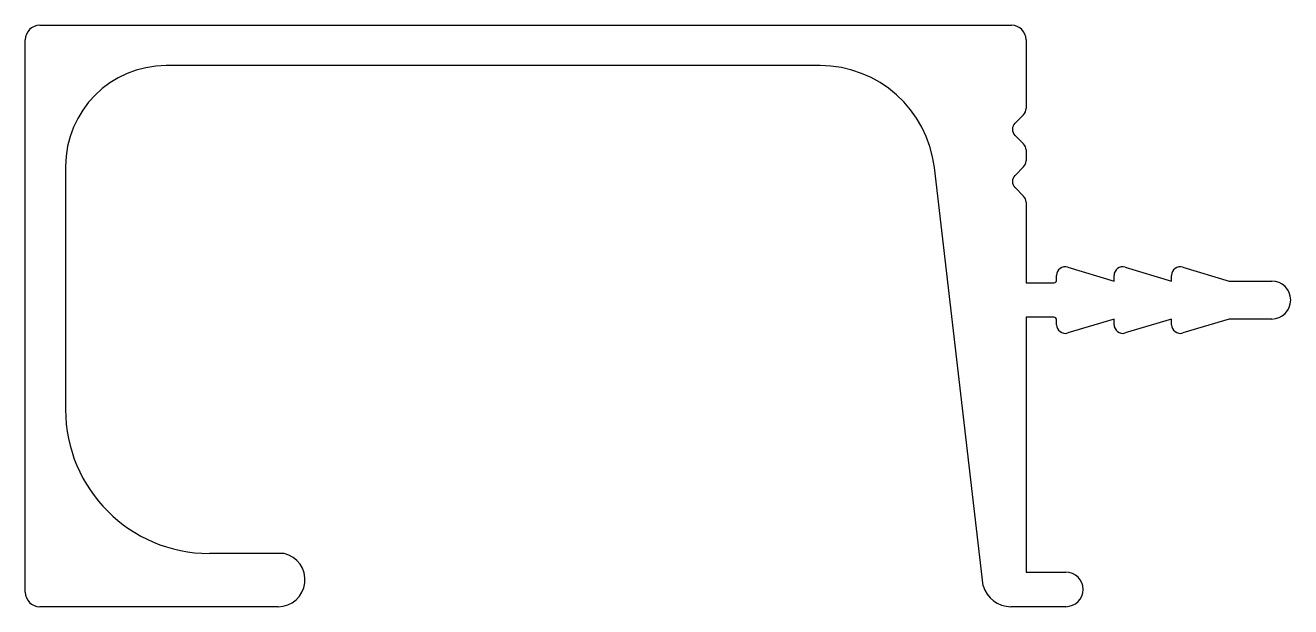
# Model space of a CAD drawing. Extents: x 3133 to 3177, y 1916 to 1936.2.
import ezdxf

# ---------------------------------------------------------------- set-up
doc = ezdxf.new("R2010")
doc.units = 0
doc.layers.get('0').update_dxf_attribs({"linetype": 'CONTINUOUS'})

msp = doc.modelspace()

# ---------------------------------------------------------------- linework, layer by layer
for p, q in [((3133.492, 1936.204), (3167.292, 1936.204)), ((3132.992, 1916.504), (3132.992, 1935.704)), ((3167.792, 1935.704), (3167.792, 1933.311)), ((3160.631, 1934.804), (3137.892, 1934.804)), ((3167.704, 1933.099), (3167.409, 1932.804)), ((3167.409, 1932.38), (3167.704, 1932.085)), ((3167.792, 1931.873), (3167.792, 1931.497)), ((3134.392, 1931.304), (3134.392, 1922.854)), ((3166.301, 1916.731), (3164.605, 1931.268)), ((3167.704, 1931.285), (3167.409, 1930.99)), ((3167.409, 1930.566), (3167.704, 1930.271)), ((3167.792, 1930.059), (3167.792, 1927.259)), ((3168.855, 1927.359), (3168.855, 1927.517)), ((3169.241, 1927.804), (3170.855, 1927.319)), ((3170.855, 1927.319), (3170.855, 1927.517)), ((3171.241, 1927.804), (3172.855, 1927.319)), ((3172.855, 1927.319), (3172.855, 1927.517)), ((3173.241, 1927.804), (3174.855, 1927.319)), ((3167.792, 1927.259), (3168.755, 1927.259)), ((3174.855, 1927.319), (3176.336, 1927.319)), ((3176.996, 1926.659), (3176.996, 1926.659)), ((3167.792, 1926.059), (3167.792, 1917.204)), ((3168.755, 1926.059), (3167.792, 1926.059)), ((3168.855, 1925.801), (3168.855, 1925.959)), ((3170.855, 1925.999), (3169.241, 1925.514)), ((3170.855, 1925.801), (3170.855, 1925.999)), ((3172.855, 1925.999), (3171.241, 1925.514)), ((3172.855, 1925.801), (3172.855, 1925.999)), ((3174.855, 1925.999), (3173.241, 1925.514)), ((3176.336, 1925.999), (3174.855, 1925.999)), ((3141.994, 1917.854), (3139.392, 1917.854)), ((3167.792, 1917.204), (3169.176, 1917.204)), ((3141.783, 1916.004), (3133.492, 1916.004)), ((3169.176, 1916.004), (3167.263, 1916.004))]:
    msp.add_line(p, q)
for centre, radius, start, end in [((3133.492, 1935.704), 0.5, 90, 180), ((3167.292, 1935.704), 0.5, 0, 90), ((3137.892, 1931.304), 3.5, 90, 180), ((3160.631, 1930.804), 4, 6.6568, 90), ((3167.492, 1933.311), 0.3, 315, 0), ((3167.621, 1932.592), 0.3, 135, 225), ((3167.492, 1931.873), 0.3, 360, 45), ((3167.492, 1931.497), 0.3, 315, 0), ((3167.621, 1930.778), 0.3, 135, 225), ((3167.492, 1930.059), 0.3, 360, 45), ((3169.155, 1927.517), 0.3, 73.2606, 180), ((3171.155, 1927.517), 0.3, 73.2606, 180), ((3173.155, 1927.517), 0.3, 73.2606, 180), ((3168.755, 1927.359), 0.1, 270, 0), ((3176.336, 1926.659), 0.66, 0, 90), ((3176.336, 1926.659), 0.66, 270, 0), ((3168.755, 1925.959), 0.1, 0, 90), ((3169.155, 1925.801), 0.3, 180, 286.7394), ((3171.155, 1925.801), 0.3, 180, 286.7394), ((3173.155, 1925.801), 0.3, 180, 286.7394), ((3139.392, 1922.854), 5, 180, 270), ((3141.783, 1916.941), 0.937, 270, 77.0383), ((3169.176, 1916.604), 0.6, 360, 90), ((3133.492, 1916.504), 0.5, 180, 270), ((3167.263, 1917.004), 1, 195.8347, 270), ((3169.176, 1916.604), 0.6, 270, 0)]:
    msp.add_arc(centre, radius, start, end)

doc.saveas('drawing.dxf')
